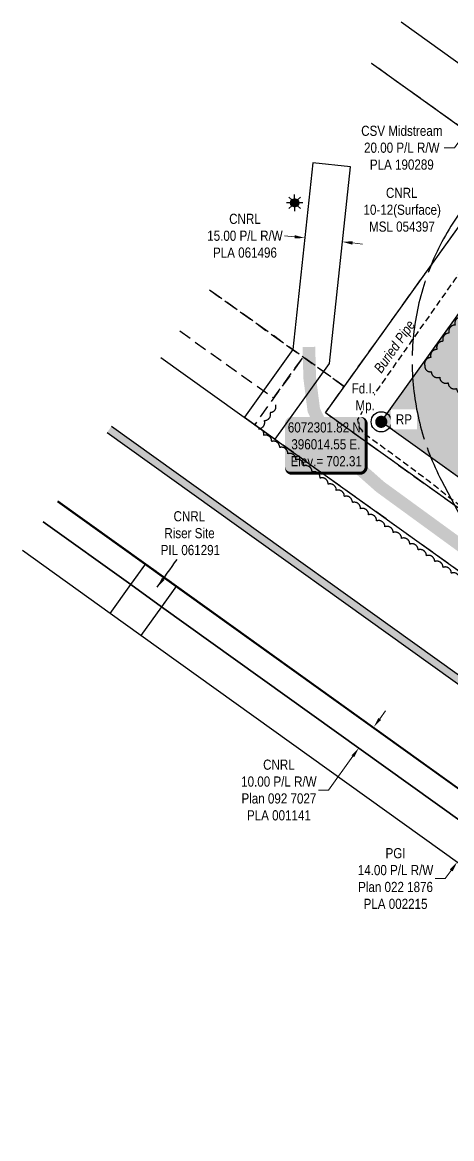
# Model space of a CAD drawing. Extents: x 395514 to 398236, y 6071876 to 6074235.
# Drawn here: x 396969 to 397393, y 6071876 to 6072979 of the extents above; entities that cross this region are included whole.
import ezdxf

# ---------------------------------------------------------------- set-up
doc = ezdxf.new("R2010")
doc.units = 0
doc.header["$LTSCALE"] = 5
doc.header["$PDSIZE"] = 0.5
for name, pattern in [('0', [1, 1, 0]), ('foc-ACCESSROAD', [3.75, 2.5, -1.25]), ('foc-BUFFER', [16.75, 15, -1.75]), ('HIDDEN', [9.525, 6.35, -3.175]), ('UG_PIPE', [1.875, 1.25, -0.625])]:
    doc.linetypes.add(name, pattern=pattern)
doc.layers.get('Defpoints').update_dxf_attribs({"color": 9})
for name, color, linetype in [('35', 37, 'Continuous'), ('AS-PIPE-UG', 44, 'UG_PIPE'), ('AS-PIPE-UG-T', 44, 'Continuous'), ('AS-ROADS', 254, 'Continuous'), ('AUX-BUFFER', 7, 'foc-BUFFER'), ('C-AR', 13, 'foc-ACCESSROAD'), ('C-RW', 13, 'Continuous'), ('C-WS', 13, 'foc-ACCESSROAD'), ('C-WS-S', 13, 'Continuous'), ('DETAIL-T', 7, 'Continuous'), ('F-AR', 190, 'foc-ACCESSROAD'), ('F-RW', 190, 'Continuous'), ('L-MON', 1, 'Continuous'), ('L-TITLEDB', 4, 'Continuous'), ('P-PROPOSED', 10, 'Continuous'), ('P-PROPOSED-H', 21, 'Continuous'), ('T-BUSH', 110, '0')]:
    doc.layers.add(name, color=color, linetype=linetype)
for name, color, linetype, lineweight in [('C-RW-T', 13, 'Continuous', 9), ('C-WS-T', 13, 'Continuous', 9), ('F-RW-T', 190, 'Continuous', 9)]:
    doc.layers.add(name, color=color, linetype=linetype, lineweight=lineweight)
doc.styles.add('80', font='ARIALN.TTF', dxfattribs={"height": 10})
doc.styles.add('80CG', font='ARIALN.TTF', dxfattribs={"height": 10})
doc.styles.add('80L', font='ARIALN.TTF', dxfattribs={"height": 10})
doc.dimstyles.new('Compass 5 000', dxfattribs={"dimscale": 5, "dimtxt": 9, "dimasz": 2, "dimexe": 0.2, "dimexo": 0.0625, "dimgap": 0.5, "dimtad": 0, "dimtih": 1, "dimtoh": 1, "dimzin": 0, "dimdsep": 46, "dimtxsty": '80CG', "dimcen": 0.1, "dimse1": 1, "dimse2": 1, "dimclrd": 256, "dimclrt": 256, "dimaunit": 1, "dimadec": 4, "dimazin": 0, "dimtfac": 0.06, "dimtofl": 0, "dimtmove": 0, "dimatfit": 1, "dimfxl": 0.2, "dimtolj": 1, "dimtzin": 0, "dimlwd": -1, "dimarcsym": 0})

# ---------------------------------------------------------------- blocks, each defined once
blk = doc.blocks.new('*D401')
at = {"layer": 'C-RW-T', "transparency": 16777216}
for p, q in [((397321.7, 6072290.8), (397327.5, 6072298.9)), ((397295.2, 6072253.9), (397271.3, 6072220.6)), ((397271.3, 6072220.6), (397261.3, 6072220.6))]:
    blk.add_line(p, q, dxfattribs=at)
for points in [[(397320.3, 6072291.8), (397323, 6072289.8), (397315.8, 6072282.7)], [(397293.9, 6072254.9), (397296.6, 6072253), (397301.1, 6072262)]]:
    blk.add_solid(points, dxfattribs=at)
at = {"layer": 'Defpoints', "color": 0, "transparency": 16777216}
for p in [(397235.9, 6072340), (397221.1, 6072319.3), (397301.1, 6072262)]:
    blk.add_point(p, dxfattribs=at)
at = {"layer": 'C-RW-T', "transparency": 16777216, "insert": (397222.2, 6072220.6), "char_height": 10, "attachment_point": 5, "style": '80CG'}
blk.add_mtext('\\A1;CNRL\\P10.00 P/L R/W\\PPlan 092 7027\\PPLA 001141', dxfattribs=at)
blk = doc.blocks.new('*D400')
at = {"layer": 'Defpoints', "color": 0, "transparency": 16777216}
for p in [(397341.7, 6072232.9), (397321.3, 6072204.4), (397398.1, 6072149.4)]:
    blk.add_point(p, dxfattribs=at)
at = {"layer": 'F-RW-T', "transparency": 16777216}
for p, q in [((397424.3, 6072186), (397430.1, 6072194.1)), ((397392.2, 6072141.3), (397386.4, 6072133.2)), ((397386.4, 6072133.2), (397376.4, 6072133.2))]:
    blk.add_line(p, q, dxfattribs=at)
for points in [[(397422.9, 6072187), (397425.6, 6072185), (397418.5, 6072177.9)], [(397390.9, 6072142.3), (397393.6, 6072140.3), (397398.1, 6072149.4)]]:
    blk.add_solid(points, dxfattribs=at)
at = {"layer": 'F-RW-T', "transparency": 16777216, "insert": (397337.3, 6072133.2), "char_height": 10, "attachment_point": 5, "style": '80CG'}
blk.add_mtext('\\A1;PGI\\P14.00 P/L R/W\\PPlan 022 1876\\PPLA 002215', dxfattribs=at)
blk = doc.blocks.new('fdia')
at = {"color": 255, "const_width": 1}
blk.add_lwpolyline([(-0.5, 0, 1), (0.5, 0, 1)], format="xyb", close=True, dxfattribs=at)
blk = doc.blocks.new('Fdiaa')
blk.add_blockref('fdia', (0, 0))
blk = doc.blocks.new('fdib')
at = {"color": 1, "const_width": 1.6}
blk.add_lwpolyline([(-0.4, 0, 1), (0.4, 0, 1)], format="xyb", close=True, dxfattribs=at)
at = {"color": 1}
blk.add_circle((0, 0), 0.8, dxfattribs=at)
blk = doc.blocks.new('Fdibb')
blk.add_blockref('fdib', (0, 0))
blk = doc.blocks.new('fdicc')
for name in ['Fdibb', 'Fdiaa']:
    blk.add_blockref(name, (0, 0))
blk = doc.blocks.new('FDI')
blk.add_blockref('fdicc', (0, 0))
blk = doc.blocks.new('*D404')
at = {"layer": 'C-RW-T', "transparency": 16777216}
for p, q in [((397237.7, 6072766.8), (397227.8, 6072767.8)), ((397294.9, 6072760.7), (397304.8, 6072759.6))]:
    blk.add_line(p, q, dxfattribs=at)
for points in [[(397237.9, 6072768.4), (397237.6, 6072765.1), (397247.7, 6072765.7)], [(397295.1, 6072762.4), (397294.7, 6072759), (397284.9, 6072761.8)]]:
    blk.add_solid(points, dxfattribs=at)
at = {"layer": 'Defpoints', "color": 0, "transparency": 16777216}
for p in [(397247.7, 6072766), (397247.7, 6072765.7), (397285, 6072762.1)]:
    blk.add_point(p, dxfattribs=at)
at = {"layer": 'C-RW-T', "transparency": 16777216, "insert": (397188.7, 6072767.8), "char_height": 10, "attachment_point": 5, "style": '80CG', "bg_fill": 3, "box_fill_scale": 1.1, "bg_fill_color": 256, "bg_fill_true_color": 13158600, "bg_fill_transparency": 0}
blk.add_mtext('\\A1;CNRL\\P15.00 P/L R/W\\PPLA 061496', dxfattribs=at)
blk = doc.blocks.new('*D406')
at = {"layer": 'Defpoints', "color": 0, "transparency": 16777216}
for p in [(397431.7, 6072914.9), (397402.5, 6072874.2), (397407.1, 6072871)]:
    blk.add_point(p, dxfattribs=at)
at = {"layer": 'F-RW-T', "transparency": 16777216}
for p, q in [((397442, 6072919.7), (397447.9, 6072927.9)), ((397401.3, 6072862.9), (397395.4, 6072854.7)), ((397395.4, 6072854.7), (397385.4, 6072854.7))]:
    blk.add_line(p, q, dxfattribs=at)
for points in [[(397440.7, 6072920.7), (397443.4, 6072918.8), (397436.2, 6072911.6)], [(397399.9, 6072863.8), (397402.6, 6072861.9), (397407.1, 6072871)]]:
    blk.add_solid(points, dxfattribs=at)
at = {"layer": 'F-RW-T', "transparency": 16777216, "insert": (397343.5, 6072854.7), "char_height": 10, "attachment_point": 5, "style": '80CG'}
blk.add_mtext('\\A1;CSV Midstream\\P20.00 P/L R/W\\PPLA 190289', dxfattribs=at)
blk = doc.blocks.new('*U478')
h = blk.add_hatch(color=254)
edge = h.paths.add_edge_path()
edge.add_line((-34, -28.5), (34, -28.5))
edge.add_arc((34, -22.5), 6, 270, 360)
edge.add_line((40, -22.5), (40, 21))
edge.add_arc((34, 21), 6, 0, 90)
edge.add_line((34, 27), (-34, 27))
edge.add_arc((-34, 21), 6, 90, 180)
edge.add_line((-40, 21), (-40, -22.5))
edge.add_arc((-34, -22.5), 6, 180, 270)
at = {"color": 1, "flags": 128}
blk.add_lwpolyline([(-34, -28.5, 3, 3, 0), (34, -28.5, 3, 3, 0.414214), (40, -22.5, 3, 3, 0), (40, 21, 3, 0, 0.414214), (34, 27, 0, 0, 0), (-34, 27, 0, 0, 0.414214), (-40, 21, 0, 0, 0), (-40, -22.5, 0, 3, 0.414214)], format="xyseb", close=True, dxfattribs=at)
blk.add_lwpolyline([(-25.3, -12.3, 0, 10, 0), (0, 0, 5, 5, 0)], format="xyseb", dxfattribs=at)
at = {"color": 1, "style": '80'}
blk.add_attdef('ENTER_TEXT_001', (-36, -5), '', height=10, dxfattribs=at)
blk = doc.blocks.new('GAS')
h = blk.add_hatch(color=255)
h.dxf.hatch_style = 1
edge = h.paths.add_edge_path()
edge.add_arc((0, 0), 0.9, 0, 360)
for p, q in [((-0.81, 0), (-1.62, 0)), ((-0.57, 0.57), (-1.14, 1.14)), ((0, 0.81), (0, 1.62)), ((0.57, 0.57), (1.14, 1.14)), ((1.62, 0), (0.81, 0)), ((-0.57, -0.57), (-1.14, -1.14)), ((0, -0.81), (0, -1.62)), ((1.14, -1.14), (0.57, -0.57))]:
    blk.add_line(p, q)
blk.add_circle((0, 0), 0.8)

msp = doc.modelspace()

# ---------------------------------------------------------------- hatches: boundary and pattern name
at = {"layer": 'P-PROPOSED-H'}
h = msp.add_hatch(color=256, dxfattribs=at)
h.dxf.hatch_style = 1
h.paths.add_polyline_path([(397675.027, 6072332.01), (397323.21, 6072584.135), (397550.984, 6072902.045), (397902.801, 6072649.92)])

# ---------------------------------------------------------------- linework, layer by layer
at = {"layer": '35', "color": 3}
msp.add_circle((397323.21, 6072584.135), 9.996, dxfattribs=at)
at = {"layer": 'AS-PIPE-UG', "flags": 128}
msp.add_lwpolyline([(397430.28, 6072884.693), (397463.173, 6072861.138), (397471.138, 6072855.13), (397474.348, 6072852.06), (397477.413, 6072842.198), (397472.213, 6072831.95), (397472.398, 6072832.18), (397437.93, 6072783.403), (397395.528, 6072724.35), (397346.663, 6072654.89), (397321.32, 6072618.573), (397307.855, 6072600.223), (397299.865, 6072586.513), (397300.653, 6072579.823), (397306.98, 6072572.138), (397332.895, 6072553.373), (397369.1, 6072526.603), (397409.14, 6072494.865), (397425.765, 6072483.91), (397456.535, 6072461.353), (397492.378, 6072435.165), (397519.755, 6072415.553), (397555.91, 6072388.84), (397586.28, 6072366.575), (397613.515, 6072346.775), (397700.74, 6072288.103)], dxfattribs=at)
at = {"layer": 'AS-ROADS', "const_width": 12.5, "flags": 128}
msp.add_lwpolyline([(397926.111, 6072081.874), (397691.17, 6072252.968), (397486.335, 6072400.31), (397322.108, 6072519.993), (397286.143, 6072551.828), (397266.44, 6072575.088), (397256.643, 6072595.688), (397252.605, 6072627.423), (397251.808, 6072658.028)], dxfattribs=at)
at = {"layer": 'C-AR', "flags": 128}
msp.add_lwpolyline([(397944.797, 6072107.938), (397268.029, 6072592.935), (397286.726, 6072619.031), (397246.104, 6072648.15), (397198.293, 6072581.42), (397915.675, 6072067.317)], dxfattribs=at)
at = {"layer": 'C-RW', "flags": 128}
msp.add_lwpolyline([(397218.608, 6072566.865), (397272.178, 6072641.634), (397292.836, 6072835.941), (397255.565, 6072839.902), (397235.946, 6072655.428), (397188.136, 6072588.697)], close=True, dxfattribs=at)
at = {"layer": 'C-RW'}
for points in [[(397004.185, 6072506.068), (397090.786, 6072444.077), (397121.216, 6072422.283), (397693.23, 6072011.693), (397813.829, 6071925.257)], [(397799.268, 6071904.946), (397678.633, 6071991.415), (397648.825, 6072012.77), (397106.408, 6072401.576), (397075.959, 6072423.407), (396989.403, 6072485.447)]]:
    msp.add_lwpolyline(points, dxfattribs=at)
msp.add_lwpolyline([(397106.404, 6072401.58), (397086.068, 6072373.06), (397055.54, 6072394.924), (397075.959, 6072423.407), (397090.786, 6072444.073), (397121.213, 6072422.276), (397106.404, 6072401.58)], close=True, dxfattribs=at)
at = {"layer": 'C-WS', "flags": 128}
msp.add_lwpolyline([(397153.577, 6072714.476), (397286.726, 6072619.031), (397446.83, 6072842.493), (397313.733, 6072937.9)], dxfattribs=at)
at = {"layer": 'C-WS'}
msp.add_lwpolyline([(397121.213, 6072422.276), (397106.404, 6072401.58), (397075.959, 6072423.407), (397090.786, 6072444.073), (397121.213, 6072422.276)], close=True, dxfattribs=at)
at = {"layer": 'F-AR', "flags": 128}
msp.add_lwpolyline([(397124.458, 6072673.853), (397216.994, 6072607.521), (397246.104, 6072648.15), (397153.577, 6072714.476)], dxfattribs=at)
at = {"layer": 'F-RW', "flags": 128}
for points in [[(397959.358, 6072128.248), (397323.21, 6072584.135), (397516.563, 6072854.003), (397342.852, 6072978.523)], [(397944.797, 6072107.938), (397268.029, 6072592.935), (397446.83, 6072842.493), (397313.733, 6072937.9)]]:
    msp.add_lwpolyline(points, dxfattribs=at)
at = {"layer": 'F-RW'}
for points in [[(396989.403, 6072485.446), (397075.959, 6072423.407), (397106.404, 6072401.58), (397648.826, 6072012.77), (397678.631, 6071991.41), (397799.265, 6071904.94)], [(397778.833, 6071876.442), (397586.569, 6072014.279), (397086.068, 6072373.06), (397055.54, 6072394.924), (396968.99, 6072456.969)]]:
    msp.add_lwpolyline(points, dxfattribs=at)
at = {"layer": 'L-TITLEDB', "flags": 128}
for points in [[(397105.743, 6072647.745), (397915.675, 6072067.317)], [(397056.968, 6072579.702), (397866.896, 6071999.277)], [(397052.6, 6072573.609), (397862.528, 6071993.184)], [(397003.825, 6072505.566), (397813.749, 6071925.144)]]:
    msp.add_lwpolyline(points, dxfattribs=at)
at = {"layer": 'L-TITLEDB', "linetype": 'HIDDEN', "const_width": 7.497, "flags": 128}
msp.add_lwpolyline([(397054.784, 6072576.655), (397864.712, 6071996.231)], dxfattribs=at)
at = {"layer": 'T-BUSH', "flags": 128}
for points in [[(397454.202, 6072902.921, 0.52056705), (397462.472, 6072897.305, 0.52056705), (397470.742, 6072891.689, 0.52056705), (397479.011, 6072886.073, 0.52056705), (397487.066, 6072881.977, 0.52056705), (397493.45, 6072889.669, 0.52056705), (397499.834, 6072897.361, 0.52056705), (397506.218, 6072905.053, 0.52056705), (397512.393, 6072898.7, 0.52056705), (397518.546, 6072890.821, 0.52056705), (397524.698, 6072882.943, 0.52056705), (397530.851, 6072875.064, 0.52056705), (397537.003, 6072867.186, 0.52056705), (397543.156, 6072859.307, 0.52056705), (397549.308, 6072851.429, 0.52056705), (397555.461, 6072843.55, 0.52056705), (397548.751, 6072836.706, 0.52056705), (397541.418, 6072829.912, 0.52056705), (397534.085, 6072823.119, 0.52056705), (397526.753, 6072816.325, 0.52056705), (397519.42, 6072809.531, 0.52056705), (397511.837, 6072813.176, 0.52056705), (397504.186, 6072819.61, 0.52056705), (397497.718, 6072815.843, 0.52056705), (397491.741, 6072807.83, 0.52056705), (397485.765, 6072799.817, 0.52056705), (397479.788, 6072791.805, 0.52056705), (397473.812, 6072783.792, 0.52056705), (397467.835, 6072775.779, 0.52056705), (397461.859, 6072767.766, 0.52056705), (397455.882, 6072759.753, 0.52056705), (397449.906, 6072751.74, 0.52056705), (397443.929, 6072743.727, 0.52056705), (397437.953, 6072735.714, 0.52056705), (397431.976, 6072727.701, 0.52056705), (397426, 6072719.688, 0.52056705), (397420.023, 6072711.676, 0.52056705), (397414.047, 6072703.663, 0.52056705), (397408.07, 6072695.65, 0.52056705), (397402.094, 6072687.637, 0.52056705), (397396.117, 6072679.624, 0.52056705), (397390.141, 6072671.611, 0.52056705), (397384.164, 6072663.598, 0.52056705), (397378.188, 6072655.585, 0.52056705), (397372.211, 6072647.572, 0.52056705), (397366.235, 6072639.56, 0.52056705), (397372.564, 6072633.679, 0.52056705), (397380.888, 6072628.143, 0.52056705), (397389.211, 6072622.607, 0.52056705), (397397.535, 6072617.072, 0.52056705), (397405.859, 6072611.536, 0.52056705), (397414.182, 6072606.001, 0.52056705), (397422.506, 6072600.465, 0.52056705), (397430.83, 6072594.93, 0.52056705), (397439.153, 6072589.394, 0.52056705), (397447.477, 6072583.859, 0.52056705), (397455.801, 6072578.323, 0.52056705), (397464.124, 6072572.788, 0.52056705), (397472.448, 6072567.252, 0.52056705), (397480.771, 6072561.716, 0.52056705), (397489.095, 6072556.181, 0.52056705), (397497.419, 6072550.645, 0.52056705), (397505.742, 6072545.11, 0.52056705), (397514.066, 6072539.574, 0.52056705), (397522.39, 6072534.039, 0.52056705), (397530.713, 6072528.503, 0.52056705), (397539.037, 6072522.968, 0.52056705), (397543.558, 6072516.763, 0.52056705), (397537.621, 6072508.721, 0.52056705), (397531.685, 6072500.678, 0.52056705), (397525.749, 6072492.635, 0.52056705), (397519.813, 6072484.592, 0.52056705), (397513.876, 6072476.55, 0.52056705), (397507.94, 6072468.507, 0.52056705), (397502.618, 6072460.558, 0.52056705), (397510.679, 6072454.646, 0.52056705), (397518.74, 6072448.735, 0.52056705), (397526.801, 6072442.823, 0.52056705), (397534.862, 6072436.911, 0.52056705), (397542.922, 6072431, 0.52056705), (397550.983, 6072425.088, 0.52056705), (397559.044, 6072419.177, 0.52056705), (397567.105, 6072413.265, 0.52056705), (397575.166, 6072407.353, 0.52056705), (397583.227, 6072401.442, 0.52056705), (397591.288, 6072395.53, 0.52056705), (397599.349, 6072389.619, 0.52056705), (397607.41, 6072383.707, 0.52056705), (397615.471, 6072377.795, 0.52056705), (397623.531, 6072371.884, 0.52056705), (397631.592, 6072365.972, 0.52056705), (397639.653, 6072360.061, 0.52056705), (397647.714, 6072354.149, 0.52056705), (397655.775, 6072348.237, 0.52056705), (397663.836, 6072342.326, 0.52056705), (397671.897, 6072336.414, 0.52056705), (397679.958, 6072330.503, 0.52056705), (397688.019, 6072324.591, 0.52056705), (397696.08, 6072318.679, 0.52056705), (397704.14, 6072312.768, 0.52056705), (397712.201, 6072306.856, 0.52056705), (397718.81, 6072313.955, 0.52056705), (397725.368, 6072321.499, 0.52056705), (397733.036, 6072321.194, 0.52056705), (397741.429, 6072315.764, 0.52056705), (397749.822, 6072310.334, 0.52056705), (397758.214, 6072304.903, 0.52056705), (397766.607, 6072299.473, 0.52056705), (397775, 6072294.043, 0.52056705), (397783.392, 6072288.612, 0.52056705), (397791.785, 6072283.182, 0.52056705), (397800.178, 6072277.752, 0.52056705), (397808.57, 6072272.321, 0.52056705), (397815.862, 6072266.674, 0.52056705), (397810.162, 6072258.462, 0.52056705), (397804.463, 6072250.25, 0.52056705), (397798.763, 6072242.038, 0.52056705), (397793.063, 6072233.826, 0.52056705), (397787.363, 6072225.614, 0.52056705), (397784.999, 6072218.007, 0.52056705), (397793.22, 6072212.32, 0.52056705), (397801.441, 6072206.633, 0.52056705), (397809.662, 6072200.946, 0.52056705), (397817.883, 6072195.259, 0.52056705), (397826.104, 6072189.572, 0.52056705), (397834.325, 6072183.885, 0.52056705), (397842.545, 6072178.199, 0.52056705), (397850.766, 6072172.512, 0.52056705), (397858.987, 6072166.825, 0.52056705), (397867.208, 6072161.138, 0.52056705), (397876.996, 6072154.367, 0.52056705)], [(397676.997, 6072231.29, 0.52056705), (397668.887, 6072237.133, 0.52056705), (397660.776, 6072242.977, 0.52056705), (397652.666, 6072248.82, 0.52056705), (397644.555, 6072254.663, 0.52056705), (397636.445, 6072260.507, 0.52056705), (397628.334, 6072266.35, 0.52056705), (397620.224, 6072272.194, 0.52056705), (397612.114, 6072278.037, 0.52056705), (397604.003, 6072283.881, 0.52056705), (397595.893, 6072289.724, 0.52056705), (397587.782, 6072295.568, 0.52056705), (397579.672, 6072301.411, 0.52056705), (397571.561, 6072307.255, 0.52056705), (397563.451, 6072313.098, 0.52056705), (397555.341, 6072318.941, 0.52056705), (397547.23, 6072324.785, 0.52056705), (397539.12, 6072330.628, 0.52056705), (397531.009, 6072336.472, 0.52056705), (397522.899, 6072342.315, 0.52056705), (397514.788, 6072348.159, 0.52056705), (397506.678, 6072354.002, 0.52056705), (397498.568, 6072359.846, 0.52056705), (397490.457, 6072365.689, 0.52056705), (397482.347, 6072371.533, 0.52056705), (397474.236, 6072377.376, 0.52056705), (397466.117, 6072383.207, 0.52056705), (397457.923, 6072388.933, 0.52056705), (397449.729, 6072394.659, 0.52056705), (397441.536, 6072400.385, 0.52056705), (397433.342, 6072406.111, 0.52056705), (397425.148, 6072411.837, 0.52056705), (397416.954, 6072417.563, 0.52056705), (397408.761, 6072423.289, 0.52056705), (397400.567, 6072429.015, 0.52056705), (397392.373, 6072434.741, 0.52056705), (397384.179, 6072440.467, 0.52056705), (397375.986, 6072446.193, 0.52056705), (397367.792, 6072451.919, 0.52056705), (397359.598, 6072457.645, 0.52056705), (397351.404, 6072463.371, 0.52056705), (397343.211, 6072469.097, 0.52056705), (397335.017, 6072474.823, 0.52056705), (397326.823, 6072480.549, 0.52056705), (397318.658, 6072486.314, 0.52056705), (397310.688, 6072492.348, 0.52056705), (397302.718, 6072498.383, 0.52056705), (397294.749, 6072504.417, 0.52056705), (397286.779, 6072510.451, 0.52056705), (397278.81, 6072516.485, 0.52056705), (397270.84, 6072522.52, 0.52056705), (397262.871, 6072528.554, 0.52056705), (397254.901, 6072534.588, 0.52056705), (397246.932, 6072540.622, 0.52056705), (397238.962, 6072546.656, 0.52056705), (397230.993, 6072552.691, 0.52056705), (397223.023, 6072558.725, 0.52056705), (397215.054, 6072564.759, 0.52056705), (397207.084, 6072570.793, 0.52056705), (397202.006, 6072577.262, 0.52056705), (397207.848, 6072585.374, 0.52056705), (397213.689, 6072593.486, 0.52056705), (397219.007, 6072600.87, 0.52056705)]]:
    msp.add_lwpolyline(points, format="xyb", dxfattribs=at)

# ---------------------------------------------------------------- block references
at = {"layer": 'C-WS-S', "xscale": 4.99812645, "yscale": 4.99812645, "zscale": 4.99812645}
msp.add_blockref('GAS', (397237.726, 6072800.321), dxfattribs=at)
at = {"layer": 'DETAIL-T'}
ref = msp.add_blockref('*U478', (397268.295, 6072561.88), dxfattribs=dict(at, xscale=0.99962529, yscale=0.99962529, zscale=0.99962529))
ref.add_attrib('ENTER_TEXT_001', '6072301.82 N.', (397231.013, 6072573.647), dxfattribs={"layer": '0', "color": 1, "height": 9.99625, "style": '80'})
ref.add_attrib('ENTER_TEXT_002', '396014.55 E.', (397234.488, 6072556.946), dxfattribs={"layer": '0', "color": 1, "height": 9.99625, "style": '80'})
ref.add_attrib('ENTER_TEXT_003', 'Elev.= 702.31', (397233.721, 6072540.245), dxfattribs={"layer": '0', "color": 1, "height": 9.99625, "style": '80'})

# ---------------------------------------------------------------- texts
at = {"layer": 'AS-PIPE-UG-T', "insert": (397315.185, 6072637.115), "char_height": 10, "attachment_point": 1, "rotation": 55.092508, "style": '80L'}
msp.add_mtext_dynamic_manual_height_columns('{\\fArial Narrow|b0|i1|c0|p34;Buried Pipe}', width=59.03588, gutter_width=50, heights=[0], dxfattribs=at)
at = {"layer": 'C-WS-T', "insert": (397104.39, 6072495.897), "char_height": 9.99625, "attachment_point": 1, "style": '80L'}
msp.add_mtext_dynamic_manual_height_columns('\\pi13.835;CNRL\\P\\pi4.7998;Riser Site\\P\\pi1.1348;PIL 061291', width=57.8558, gutter_width=50, heights=[0], dxfattribs=at)

# ---------------------------------------------------------------- dimensions: what is measured, and where the dimension line sits
at = {"layer": 'C-RW-T'}
dim = msp.add_linear_dim(base=(397301.061, 6072262.049), p1=(397235.907, 6072339.958), p2=(397221.131, 6072319.343), angle=234.366855, text='CNRL\\P10.00 P/L R/W\\PPlan 092 7027\\PPLA 001141', dimstyle='Compass 5 000', dxfattribs=at)
dim.commit()
dim.dimension.update_dxf_attribs({"geometry": '*D401', "text_midpoint": (397222.245, 6072220.572), "dimtype": 161})
at = {"layer": 'F-RW-T'}
dim = msp.add_linear_dim(base=(397398.051, 6072149.417), p1=(397341.728, 6072232.9), p2=(397321.316, 6072204.425), angle=234.364636, text='PGI\\P14.00 P/L R/W\\PPlan 022 1876\\PPLA 002215', dimstyle='Compass 5 000', dxfattribs=at)
dim.commit()
dim.dimension.update_dxf_attribs({"geometry": '*D400', "text_midpoint": (397337.312, 6072133.162), "dimtype": 161})

# ---------------------------------------------------------------- leaders
at = {"layer": 'C-WS-T', "path_type": 1}
msp.add_leader([(397102.168, 6072421.025), (397121.769, 6072448.167)], dimstyle='Compass 5 000', dxfattribs=at)

# ---------------------------------------------------------------- next in the draw order: texts
at = {"layer": '35', "color": 3, "insert": (397345.578, 6072586.551), "char_height": 9.9963, "attachment_point": 5, "style": '80', "bg_fill": 2}
msp.add_mtext('RP', dxfattribs=at)

# ---------------------------------------------------------------- next in the draw order: dimensions: what is measured, and where the dimension line sits
at = {"layer": 'C-RW-T'}
dim = msp.add_aligned_dim(p1=(397284.983, 6072762.077), p2=(397247.71, 6072766.041), distance=0.32, text='CNRL\\P15.00 P/L R/W\\PPLA 061496', dimstyle='Compass 5 000', override={"dimtfill": 1}, dxfattribs=at)
dim.commit()
dim.dimension.update_dxf_attribs({"geometry": '*D404', "text_midpoint": (397188.702, 6072767.837)})

# ---------------------------------------------------------------- next in the draw order: linework, layer by layer
at = {"layer": 'AUX-BUFFER', "color": 251, "linetype": 'foc-BUFFER', "flags": 128}
msp.add_lwpolyline([(397542.694, 6072887.639, 0.48413158), (397382.782, 6072526.108), (397408.836, 6072476.703, 1), (397854.615, 6072711.789), (397828.561, 6072761.194, 0.32004494), (397567.15, 6072892.674, 0.32004494)], format="xyb", dxfattribs=at)
at = {"layer": 'P-PROPOSED', "flags": 128}
msp.add_lwpolyline([(397675.027, 6072332.01), (397323.21, 6072584.135), (397550.984, 6072902.045), (397902.801, 6072649.92), (397675.027, 6072332.01)], dxfattribs=at)

# ---------------------------------------------------------------- next in the draw order: block references
at = {"layer": 'L-MON', "xscale": 4.99812645, "yscale": 4.99812645, "zscale": 4.99812645}
msp.add_blockref('FDI', (397323.21, 6072584.135), dxfattribs=at)

# ---------------------------------------------------------------- next in the draw order: texts
at = {"layer": 'C-WS-T', "insert": (397305.045, 6072815.197), "char_height": 9.99625, "attachment_point": 1, "style": '80L'}
msp.add_mtext_dynamic_manual_height_columns('\\pi22.811;CNRL\\P\\pi0.67787;10-12(Surface)\\P\\pi6.1329;MSL 054397', width=75.80941, gutter_width=50, heights=[0], dxfattribs=at)

# ---------------------------------------------------------------- next in the draw order: dimensions: what is measured, and where the dimension line sits
at = {"layer": 'F-RW-T'}
dim = msp.add_aligned_dim(p1=(397431.665, 6072914.859), p2=(397402.546, 6072874.237), distance=5.59, text='CSV Midstream\\P20.00 P/L R/W\\PPLA 190289', dimstyle='Compass 5 000', dxfattribs=at)
dim.commit()
dim.dimension.update_dxf_attribs({"geometry": '*D406', "text_midpoint": (397343.476, 6072854.725)})

# ---------------------------------------------------------------- next in the draw order: texts
at = {"layer": 'L-MON', "insert": (397292.951, 6072622.089), "char_height": 9.99625, "attachment_point": 1, "style": '80L', "bg_fill": 3, "box_fill_scale": 1.1, "bg_fill_color": 256, "bg_fill_transparency": 0}
msp.add_mtext_dynamic_manual_height_columns('\\pi1.0697;Fd.I.\\P\\pi4.7859;Mp.', width=22.04407, gutter_width=50, heights=[0], dxfattribs=at)

doc.saveas('drawing.dxf')
